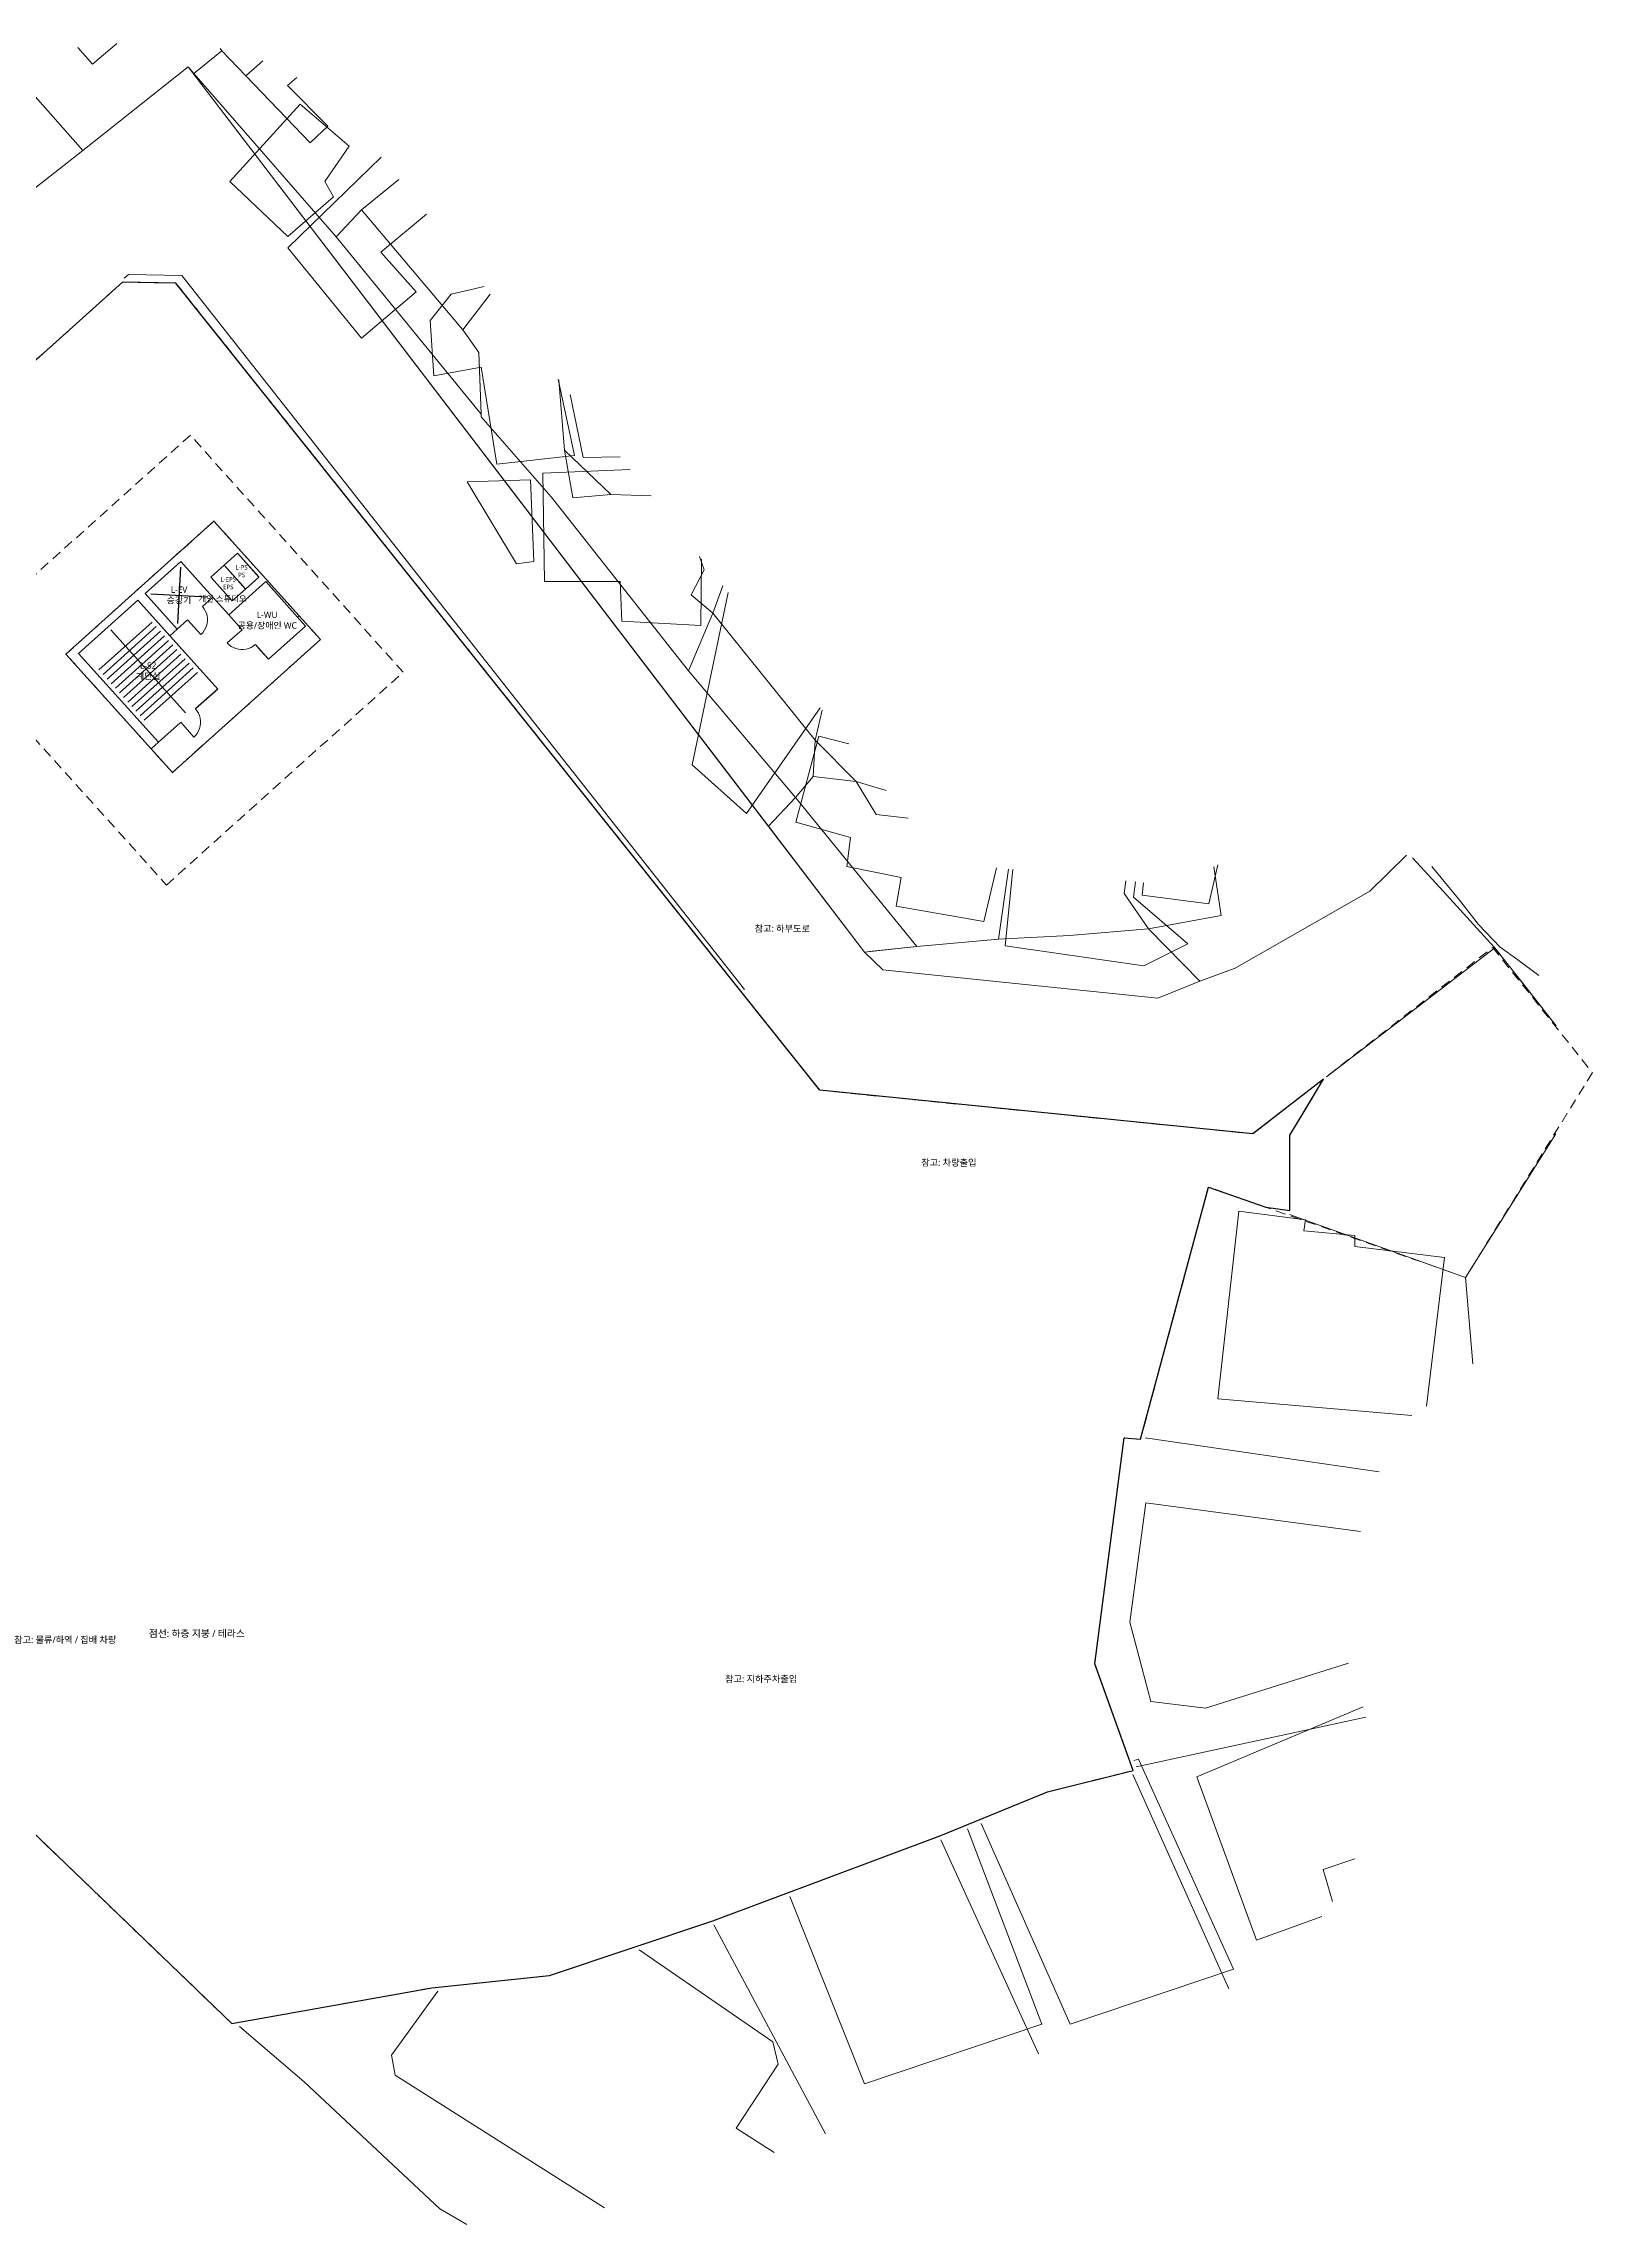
# Model space of a CAD drawing. Header units: millimetres. Extents: x -71723 to 357366, y 1091193 to 1572246.
# Drawn here: x 279557 to 357366, y 1280242 to 1389781 of the extents above; entities that cross this region are included whole.
import ezdxf

# ---------------------------------------------------------------- set-up
doc = ezdxf.new("R2010")
doc.units = ezdxf.units.MM
doc.linetypes.add('PLAN_DASH', pattern=[800, 500, -300])
for name, color, linetype, lineweight in [('L5_CONTEXT', 8, 'Continuous', 9), ('L5_CORE', 7, 'Continuous', 25), ('L5_DOOR', 7, 'Continuous', 13), ('L5_EPS_PS', 7, 'Continuous', 18), ('L5_OUTLINE', 7, 'Continuous', 35), ('L5_PARTITION', 7, 'Continuous', 18), ('L5_SITE_3D', 7, 'Continuous', 25), ('L5_SITE_DWG_REF', 8, 'PLAN_DASH', 13), ('L5_STAIR', 7, 'Continuous', 13), ('L5_TEXT', 7, 'Continuous', 13), ('L5_VOID_ROOF', 8, 'PLAN_DASH', 13)]:
    doc.layers.add(name, color=color, linetype=linetype, lineweight=lineweight)
doc.styles.add('KOREAN', font='malgun.ttf')

msp = doc.modelspace()

# ---------------------------------------------------------------- linework, layer by layer
at = {"layer": 'L5_CONTEXT'}
for points in [[(288421, 1389536), (288517, 1389418), (287102, 1388285), (286816, 1388609), (281531, 1384408), (278765, 1387541), (277979, 1388431)], [(283235, 1389781), (282022, 1388742), (281280, 1389579)], [(297398, 1382960), (295531, 1381439), (294261, 1380069), (287102, 1388285), (288517, 1389418)], [(290573, 1388915), (289719, 1388164), (288517, 1389418), (288421, 1389536)], [(288517, 1389418), (292950, 1384790), (293843, 1385628), (291816, 1387673), (292280, 1388087)], [(238555, 1346973), (245039, 1352684), (254910, 1361810), (263565, 1368458), (264297, 1372838), (267716, 1375883), (271321, 1376499), (273772, 1378338), (281531, 1384408), (286816, 1388609), (320800, 1344150), (321716, 1343255), (335540, 1341832), (337643, 1342683), (339419, 1343348), (346187, 1347208), (348021, 1349013)], [(277979, 1388431), (278765, 1387541), (281531, 1384408), (273772, 1378338), (271321, 1376499), (267716, 1375883), (265769, 1377983)], [(315970, 1350468), (286816, 1388609), (287102, 1388285), (294261, 1380069), (301541, 1371172), (301539, 1371036), (305061, 1367008), (311953, 1358280), (317327, 1351906), (315970, 1350468)], [(289719, 1388164), (290573, 1388915)], [(292280, 1388087), (291816, 1387673), (293843, 1385628), (292950, 1384790), (289719, 1388164)], [(294916, 1384635), (293680, 1382859), (294122, 1382082), (291825, 1380085), (288911, 1382859), (292444, 1386744), (294916, 1384635)], [(298787, 1381219), (296506, 1379308), (298273, 1377310), (295535, 1374979), (291825, 1379530), (296513, 1384069)], [(295531, 1381439), (297398, 1382960)], [(294261, 1380069), (295531, 1381439), (300625, 1375399), (301426, 1374264), (301541, 1371172), (294261, 1380069)], [(301998, 1377195), (300625, 1375399), (295531, 1381439)], [(314762, 1342277), (286500, 1378126), (283816, 1378185), (283603, 1377996)], [(302335, 1368653), (301540, 1373536), (299156, 1373092), (298979, 1375867), (300039, 1377199), (301685, 1377587)], [(300625, 1375399), (301998, 1377195)], [(312505, 1364025), (312742, 1363346), (312082, 1362086), (313175, 1361173), (311953, 1358280), (305061, 1367008), (301539, 1371036), (301541, 1371172), (301426, 1374264), (300625, 1375399)], [(305404, 1372926), (306221, 1369097), (302335, 1368653)], [(305443, 1372877), (305721, 1369357), (306149, 1366967), (308061, 1367132), (310080, 1367065)], [(310080, 1367065), (308061, 1367132), (305721, 1369357), (305443, 1372877)], [(308517, 1369025), (306663, 1368986), (306015, 1372160)], [(305721, 1369357), (308061, 1367132), (306149, 1366967), (305721, 1369357)], [(312580, 1360551), (308606, 1360773), (308517, 1362770), (304720, 1362770), (304631, 1368209), (309022, 1368391)], [(300834, 1367765), (304013, 1367876), (304190, 1363769), (303307, 1363658), (300834, 1367765)], [(313685, 1362547), (313175, 1361173), (312082, 1362086), (312742, 1363346), (312505, 1364025)], [(312617, 1363886), (312580, 1360551)], [(318576, 1356417), (314876, 1351116), (312138, 1353558), (313951, 1362214)], [(318666, 1356304), (318319, 1354801), (313175, 1361173), (313685, 1362547)], [(313175, 1361173), (318319, 1354801), (318223, 1352963), (317327, 1351906), (311953, 1358280), (313175, 1361173)], [(321893, 1352259), (320379, 1352723), (318319, 1354801), (318666, 1356304)], [(322383, 1346455), (322648, 1347898), (319910, 1348453), (320087, 1349896), (317349, 1350673), (318497, 1355001), (320019, 1354608)], [(318319, 1354801), (320379, 1352723), (318223, 1352963), (318319, 1354801)], [(328024, 1348316), (327532, 1344804), (323419, 1344423), (317327, 1351906), (318223, 1352963)], [(318223, 1352963), (320379, 1352723), (321377, 1351052), (322997, 1350876)], [(315970, 1350468), (317327, 1351906), (323419, 1344423), (321181, 1344190), (320800, 1344150), (315970, 1350468)], [(322997, 1350876), (321377, 1351052), (320379, 1352723), (321893, 1352259)], [(338352, 1348429), (338723, 1345979), (335068, 1345310), (333841, 1347096), (333924, 1347722)], [(338551, 1348535), (338104, 1346566), (334748, 1347010), (334820, 1347632)], [(348021, 1349013), (346187, 1347208), (339419, 1343348), (337643, 1342683), (335068, 1345310), (338723, 1345979), (338352, 1348429)], [(348335, 1348889), (349698, 1347395), (352418, 1344409), (352458, 1344366), (344015, 1337890)], [(355539, 1340452), (353797, 1342664), (352421, 1344412), (349698, 1347395), (348335, 1348889)], [(354668, 1342971), (353613, 1343755), (352726, 1344401), (351647, 1345541), (350644, 1346830), (349298, 1348450)], [(327432, 1348375), (326799, 1345678), (322383, 1346455)], [(333924, 1347722), (333841, 1347096), (335068, 1345310), (331099, 1344986), (327532, 1344804), (328024, 1348316)], [(337044, 1344568), (334836, 1343458), (327859, 1344457), (328255, 1348292)], [(334409, 1347674), (334306, 1346899), (337044, 1344568)], [(327532, 1344804), (331099, 1344986), (335068, 1345310), (337643, 1342683), (335540, 1341832), (321716, 1343255), (320800, 1344150), (323419, 1344423), (327532, 1344804)], [(344016, 1337890), (352458, 1344366), (355539, 1340451)], [(355529, 1335022), (350999, 1327803), (342154, 1330973)], [(351367, 1323470), (350999, 1327803), (355529, 1335022)], [(338545, 1321704), (339605, 1331138), (342961, 1330694), (342873, 1330140), (345434, 1329918), (345434, 1329363), (349938, 1328808), (349031, 1321346)], [(342154, 1330973), (350999, 1327803), (351367, 1323470)], [(348302, 1320873), (338545, 1321704)], [(346657, 1318045), (334895, 1319750)], [(345112, 1308423), (337927, 1306166), (335189, 1306499), (334130, 1310494), (334924, 1316488), (345724, 1315048)], [(334443, 1303220), (345981, 1305723)], [(343775, 1295705), (340488, 1294512), (337486, 1302725), (345852, 1306230)], [(334329, 1303538), (334571, 1303613), (339340, 1293069), (331127, 1290294), (326657, 1300386)], [(339107, 1292065), (334286, 1302836)], [(325970, 1300105), (329714, 1290294), (320794, 1287298), (317046, 1296717)], [(329539, 1288816), (324634, 1299561)], [(345424, 1298597), (343845, 1298064), (344313, 1296466)], [(318842, 1284789), (313225, 1295286)], [(309476, 1294034), (316201, 1289406), (316466, 1288297), (314346, 1285078), (316256, 1283858)], [(307736, 1281075), (297213, 1287742), (297036, 1288741), (299367, 1291954)], [(289400, 1290189), (292642, 1287395), (299458, 1281025), (300821, 1280242)]]:
    msp.add_lwpolyline(points, dxfattribs=at)
at = {"layer": 'L5_CORE'}
for points in [[(286785, 1360838), (286269, 1360374), (284665, 1362160), (286450, 1363764)], [(286450, 1363764), (288054, 1361978), (287538, 1361515)], [(286435, 1363481), (286284, 1360657)], [(289521, 1360346), (288856, 1361086), (290716, 1362757)], [(290716, 1362757), (292721, 1360525), (290862, 1358854), (290197, 1359594)], [(286439, 1355687), (285328, 1354689), (281318, 1359152), (284293, 1361825)], [(284293, 1361825), (288303, 1357362), (287192, 1356364)], [(284948, 1362144), (287772, 1361993)]]:
    msp.add_lwpolyline(points, dxfattribs=at)
at = {"layer": 'L5_DOOR'}
for points in [[(286790, 1360842), (287458, 1360098)], [(287534, 1361511), (287615, 1361408), (287681, 1361295), (287733, 1361175), (287768, 1361049), (287787, 1360920), (287789, 1360789), (287773, 1360659), (287741, 1360532), (287692, 1360411), (287628, 1360297), (287550, 1360192), (287458, 1360098)], [(289525, 1360342), (288781, 1359674)], [(290193, 1359598), (290090, 1359517), (289978, 1359450), (289858, 1359399), (289732, 1359364), (289602, 1359345), (289471, 1359343), (289342, 1359359), (289215, 1359391), (289093, 1359440), (288979, 1359504), (288875, 1359582), (288781, 1359674)], [(287188, 1356360), (287269, 1356257), (287335, 1356144), (287387, 1356024), (287422, 1355898), (287441, 1355769), (287442, 1355638), (287427, 1355508), (287395, 1355381), (287346, 1355260), (287282, 1355146), (287204, 1355041), (287112, 1354948)], [(286444, 1355691), (287112, 1354948)]]:
    msp.add_lwpolyline(points, dxfattribs=at)
at = {"layer": 'L5_EPS_PS'}
for points in [[(289305, 1364178), (290374, 1362987), (289705, 1362386), (288636, 1363576), (289305, 1364178)], [(288636, 1363576), (289705, 1362386), (289035, 1361784), (287966, 1362974), (288636, 1363576)]]:
    msp.add_lwpolyline(points, dxfattribs=at)
at = {"layer": 'L5_OUTLINE'}
msp.add_lwpolyline([(293464, 1359848), (288117, 1365799), (280679, 1359115), (286026, 1353165), (293464, 1359848)], dxfattribs=at)
at = {"layer": 'L5_PARTITION'}
for points in [[(284665, 1362160), (286450, 1363764)], [(286450, 1363764), (288054, 1361978)], [(288636, 1363576), (289305, 1364178)], [(289305, 1364178), (290370, 1362992)], [(287966, 1362974), (288636, 1363576)], [(289031, 1361789), (287966, 1362974)], [(288636, 1363576), (289701, 1362390)], [(288856, 1361086), (290716, 1362757)], [(290716, 1362757), (292320, 1360971)], [(281318, 1359152), (284293, 1361825)], [(284293, 1361825), (285897, 1360040)], [(286269, 1360374), (284665, 1362160)], [(288054, 1361978), (287538, 1361515)], [(288054, 1361978), (288856, 1361086)], [(286785, 1360838), (286269, 1360374)], [(289521, 1360346), (288856, 1361086)], [(292721, 1360525), (290862, 1358854)], [(292320, 1360971), (292393, 1361037)], [(292320, 1360971), (292721, 1360525)], [(285897, 1360040), (286269, 1360374)], [(285897, 1360040), (288303, 1357362)], [(290461, 1359301), (290197, 1359594)], [(285328, 1354689), (281318, 1359152)], [(290862, 1358854), (290461, 1359301)], [(288303, 1357362), (287192, 1356364)], [(286439, 1355687), (285328, 1354689)], [(284958, 1354356), (285328, 1354689)]]:
    msp.add_lwpolyline(points, dxfattribs=at)
at = {"layer": 'L5_SITE_3D'}
for points in [[(318551, 1337208), (286199, 1377755), (283516, 1377797), (266708, 1362694)], [(272316, 1306378), (289020, 1290324), (299055, 1292122), (304976, 1292743), (313186, 1295484), (324629, 1299773), (329993, 1301965), (334294, 1303044), (332366, 1308406), (333835, 1319745), (334671, 1319688), (338084, 1332345), (340963, 1331332), (342168, 1331172), (342168, 1334953), (342833, 1336065), (343854, 1337773), (340311, 1335020), (318551, 1337208)]]:
    msp.add_lwpolyline(points, dxfattribs=at)
at = {"layer": 'L5_SITE_DWG_REF'}
for points in [[(266708, 1362694), (283516, 1377797), (286199, 1377755), (318551, 1337208)], [(318551, 1337208), (340311, 1335020), (352358, 1344380), (357366, 1338093), (350999, 1327803), (338084, 1332345), (334671, 1319688), (333835, 1319745), (332366, 1308406), (334294, 1303044), (329993, 1301965), (324629, 1299773), (313186, 1295484), (304976, 1292743), (299055, 1292122), (289020, 1290324), (272316, 1306378)]]:
    msp.add_lwpolyline(points, dxfattribs=at)
at = {"layer": 'L5_STAIR'}
for points in [[(282336, 1358319), (285013, 1360725)], [(282542, 1358089), (285220, 1360495)], [(282749, 1357859), (285427, 1360265)], [(282939, 1360340), (286682, 1356174)], [(282955, 1357629), (285633, 1360035)], [(283162, 1357399), (285840, 1359805)], [(283368, 1357169), (286046, 1359575)], [(283575, 1356939), (286253, 1359345)], [(283782, 1356709), (286459, 1359115)], [(283988, 1356479), (286666, 1358885)], [(284195, 1356249), (286873, 1358655)], [(284401, 1356019), (287079, 1358426)], [(284608, 1355790), (287286, 1358196)]]:
    msp.add_lwpolyline(points, dxfattribs=at)
at = {"layer": 'L5_VOID_ROOF'}
for points in [[(277250, 1347969), (274577, 1350944), (279040, 1354954), (285724, 1347516), (297625, 1358210), (286931, 1370111), (275030, 1359417), (276367, 1357929), (274879, 1356593), (276216, 1355105), (267290, 1347085), (263279, 1351548), (261792, 1350211), (267139, 1344260), (273089, 1349607), (275763, 1346632), (277250, 1347969)], [(288117, 1365799), (293464, 1359848), (286026, 1353165), (280679, 1359115), (288117, 1365799)]]:
    msp.add_lwpolyline(points, dxfattribs=at)

# ---------------------------------------------------------------- texts
at = {"layer": 'L5_CONTEXT', "char_height": 330, "width": 6000, "attachment_point": 5, "style": 'KOREAN'}
for s, insert in [('참고: 하부도로', (316668, 1345312)), ('참고: 차량출입', (325035, 1333557)), ('참고: 물류/하역 / 집배 차량', (280642, 1309588)), ('참고: 지하주차출입', (315608, 1307621))]:
    msp.add_mtext(s, dxfattribs=dict(at, insert=insert))
at = {"layer": 'L5_TEXT', "width": 6000, "attachment_point": 5, "style": 'KOREAN'}
for s, insert, char_height in [('L-EPS\\PEPS', (288835, 1362680), 230), ('L-PS\\PPS', (289505, 1363282), 230), ('L-EV\\P승강기', (286360, 1362069), 320), ('개인 스튜디오', (288545, 1361881), 300), ('L-WU\\P공용/장애인 WC', (290789, 1360805), 320), ('L-S2\\P계단실', (284811, 1358257), 320), ('점선: 하층 지붕 / 테라스', (287254, 1309904), 350)]:
    msp.add_mtext(s, dxfattribs=dict(at, insert=insert, char_height=char_height))

doc.saveas('drawing.dxf')
